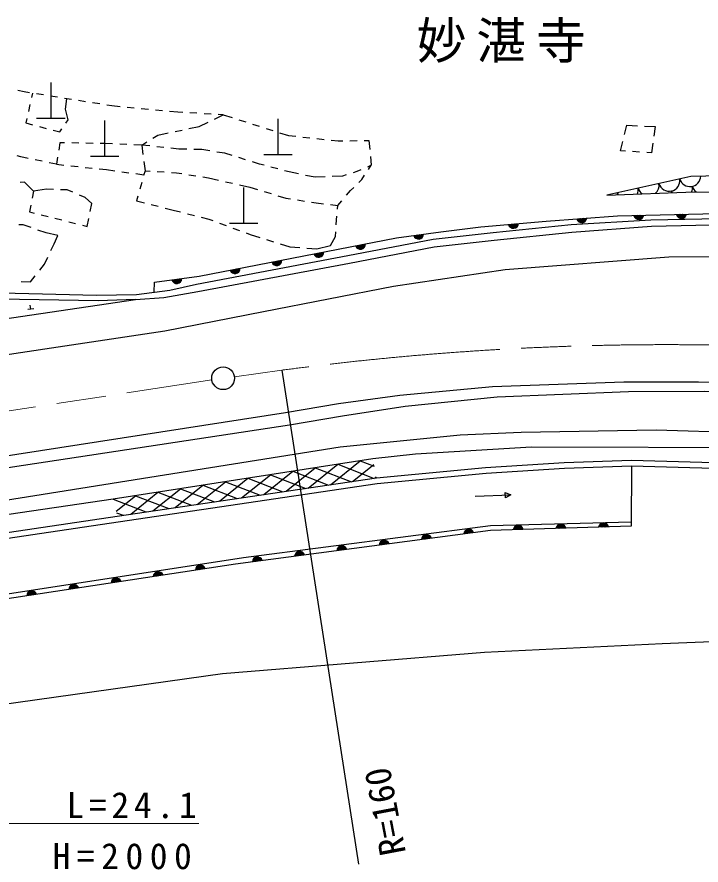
# Model space of a CAD drawing. Units: millimetres, scale not verified. Extents: x 40000 to 680000, y 20000 to 380000.
# Drawn here: x 255686 to 303807, y 272030 to 331664 of the extents above; entities that cross this region are included whole.
import ezdxf
from ezdxf.enums import TextEntityAlignment as Align

# ---------------------------------------------------------------- set-up
doc = ezdxf.new("R2010")
doc.units = ezdxf.units.MM
doc.header["$LTSCALE"] = 1000
doc.linetypes.add('CHAIN', pattern=[18.5, 12, -1.5, 3.5, -1.5])
for name, color, linetype, lineweight in [('M-BGD', 7, 'Continuous', 25), ('M-BMK', 2, 'CHAIN', 13), ('M-BMK-OTRS', 5, 'Continuous', 25), ('M-BMK-SRVR', 3, 'Continuous', 25), ('M-STR-HTXT', 7, 'Continuous', 13)]:
    doc.layers.add(name, color=color, linetype=linetype, lineweight=lineweight)
doc.layers.add('M-BMK-HTXT', color=7, linetype='Continuous')
doc.styles.add('ＭＳ ゴシック', font='')
doc.styles.get('ＭＳ ゴシック').set_extended_font_data('MS Gothic')

msp = doc.modelspace()

# ---------------------------------------------------------------- linework, layer by layer
at = {"layer": 'M-BGD'}
for p, q in [((258068, 327050), (258068, 324550)), ((256198, 326397), (255759, 326491)), ((256568, 326338), (256198, 326397)), ((256778, 326304), (256709, 325992)), ((257555, 326180), (257061, 326259)), ((258542, 326022), (258049, 326101)), ((259530, 325863), (259036, 325942)), ((259108, 325175), (259188, 325918)), ((260517, 325705), (260023, 325784)), ((261505, 325546), (261011, 325626)), ((256601, 325504), (256492, 325016)), ((259283, 324419), (259108, 325175)), ((262368, 325408), (261998, 325467)), ((262939, 325354), (262368, 325408)), ((263934, 325260), (263437, 325307)), ((264930, 325166), (264432, 325213)), ((265926, 325072), (265428, 325119)), ((266995, 324972), (266423, 325025)), ((256384, 324528), (256315, 324215)), ((257068, 324550), (259068, 324550)), ((259134, 324203), (259283, 324419)), ((267347, 324951), (266995, 324972)), ((268345, 324892), (267846, 324921)), ((269344, 324833), (268845, 324862)), ((269577, 324484), (270196, 324782)), ((270196, 324782), (269843, 324803)), ((270196, 324782), (270826, 324583)), ((271303, 324432), (271779, 324281)), ((274044, 324503), (274044, 322003)), ((256315, 324215), (256783, 324089)), ((257266, 323960), (257749, 323830)), ((261851, 324372), (261851, 321872)), ((267787, 323816), (268508, 323968)), ((268508, 323968), (269126, 324266)), ((272256, 324130), (272733, 323979)), ((273210, 323829), (273686, 323678)), ((298423, 323396), (298583, 324055)), ((298583, 324055), (299330, 324017)), ((299829, 323991), (300576, 323953)), ((300576, 323953), (300486, 323277)), ((258232, 323701), (258701, 323575)), ((258701, 323575), (258850, 323791)), ((265243, 323138), (265598, 323356)), ((265598, 323356), (266319, 323508)), ((266808, 323611), (267297, 323713)), ((274163, 323527), (274793, 323327)), ((274793, 323327), (275297, 323273)), ((275794, 323219), (276291, 323165)), ((258701, 322818), (258623, 322309)), ((259037, 322812), (258701, 322818)), ((260037, 322794), (259537, 322803)), ((261037, 322775), (260537, 322784)), ((261873, 322760), (261537, 322766)), ((262418, 322738), (261873, 322760)), ((263418, 322699), (262918, 322719)), ((264463, 322658), (263917, 322680)), ((264463, 322658), (264817, 322876)), ((265027, 322595), (264463, 322658)), ((264463, 322658), (264547, 322004)), ((276788, 323111), (277285, 323057)), ((277782, 323004), (278285, 322949)), ((278285, 322949), (278612, 322954)), ((279112, 322960), (279612, 322967)), ((280112, 322974), (280439, 322978)), ((280439, 322978), (280501, 322354)), ((298146, 322251), (298306, 322910)), ((300419, 322781), (300329, 322105)), ((266021, 322485), (265524, 322540)), ((267082, 322367), (266518, 322430)), ((267632, 322357), (267082, 322367)), ((268682, 322338), (268132, 322348)), ((269250, 322247), (268682, 322338)), ((270312, 322076), (269744, 322167)), ((270818, 321920), (270312, 322076)), ((298489, 322228), (298146, 322251)), ((299487, 322161), (298988, 322195)), ((300329, 322105), (299986, 322128)), ((255966, 321829), (255708, 321906)), ((256483, 321720), (255966, 321829)), ((257462, 321516), (256972, 321618)), ((258547, 321814), (258468, 321305)), ((260851, 321872), (262851, 321872)), ((264611, 321508), (264696, 320854)), ((271773, 321624), (271295, 321772)), ((272756, 321319), (272251, 321476)), ((273044, 322003), (275044, 322003)), ((280551, 321856), (280613, 321232)), ((258468, 321305), (257951, 321413)), ((258468, 321305), (258986, 321249)), ((259483, 321196), (259980, 321142)), ((260477, 321089), (260974, 321036)), ((261472, 320982), (261989, 320927)), ((261989, 320927), (262559, 320850)), ((264696, 320854), (264597, 320512)), ((264696, 320854), (265053, 320830)), ((273065, 321237), (272756, 321319)), ((274031, 320978), (273548, 321108)), ((274822, 320767), (274514, 320849)), ((279874, 320915), (279595, 320796)), ((280613, 321232), (280334, 321112)), ((280419, 320945), (280613, 321232)), ((263054, 320783), (263550, 320715)), ((264045, 320648), (264614, 320571)), ((265552, 320798), (266051, 320765)), ((266550, 320732), (266907, 320708)), ((266907, 320708), (267287, 320649)), ((267781, 320572), (268275, 320495)), ((268769, 320418), (269148, 320359)), ((269148, 320359), (269872, 320193)), ((275494, 320628), (274822, 320767)), ((276656, 320388), (275984, 320527)), ((277366, 320421), (276656, 320388)), ((278576, 320476), (277866, 320443)), ((278847, 320561), (278576, 320476)), ((279595, 320796), (279324, 320711)), ((279728, 320027), (279944, 320243)), ((279944, 320243), (280139, 320530)), ((256227, 320054), (255909, 320021)), ((256839, 319413), (256227, 320054)), ((264459, 320032), (264321, 319551)), ((270359, 320081), (270847, 319968)), ((271334, 319856), (272058, 319690)), ((271629, 319673), (271629, 317173)), ((272058, 319690), (272605, 319526)), ((279158, 319457), (279374, 319673)), ((256839, 319413), (256752, 318932)), ((257770, 319559), (256839, 319413)), ((258247, 319540), (257770, 319559)), ((259225, 319501), (258747, 319520)), ((259620, 319335), (259225, 319501)), ((260476, 318977), (260081, 319142)), ((264183, 319071), (264084, 318730)), ((273084, 319383), (273563, 319240)), ((274042, 319097), (274590, 318933)), ((278870, 319123), (279158, 319457)), ((260942, 318540), (260476, 318977)), ((260831, 317985), (260942, 318540)), ((264084, 318730), (264651, 318589)), ((265137, 318469), (265622, 318349)), ((274590, 318933), (274926, 318879)), ((275420, 318799), (275913, 318719)), ((276407, 318639), (276743, 318584)), ((276743, 318584), (277251, 318525)), ((277748, 318468), (278256, 318409)), ((278256, 318409), (278544, 318744)), ((256663, 318440), (256577, 317958)), ((256577, 317958), (256902, 317876)), ((266108, 318229), (266674, 318089)), ((266674, 318089), (267199, 317955)), ((278234, 318149), (278256, 318409)), ((257387, 317754), (257872, 317632)), ((258357, 317510), (258842, 317388)), ((259326, 317266), (259811, 317144)), ((260622, 316940), (260733, 317495)), ((267684, 317831), (268168, 317707)), ((268652, 317583), (269177, 317449)), ((269177, 317449), (269460, 317345)), ((278144, 317058), (278169, 317391)), ((278169, 317391), (278191, 317651)), ((256111, 317056), (255813, 317052)), ((256690, 316849), (256111, 317056)), ((257741, 316474), (257161, 316681)), ((260296, 317022), (260622, 316940)), ((269929, 317171), (270398, 316998)), ((270629, 317173), (272629, 317173)), ((270867, 316824), (271335, 316651)), ((258555, 316300), (257741, 316474)), ((258294, 315718), (258555, 316300)), ((271804, 316477), (272087, 316372)), ((272087, 316372), (272768, 316160)), ((277732, 315587), (278082, 316227)), ((278082, 316227), (278107, 316560)), ((258065, 315231), (258294, 315718)), ((273245, 316011), (273722, 315861)), ((274200, 315712), (274881, 315499)), ((274881, 315499), (275577, 315446)), ((276772, 315354), (277732, 315587)), ((276076, 315408), (276772, 315354)), ((257285, 313862), (257624, 314292)), ((257624, 314292), (257853, 314778)), ((256635, 313040), (256974, 313470)), ((255993, 313055), (256635, 313040)), ((265337, 312311), (265359, 313006)), ((256664, 311121), (256623, 311394)), ((256869, 311151), (256459, 311090)), ((280713, 300596), (262442, 297755)), ((274613, 298311), (276671, 299967)), ((276174, 298540), (278252, 300213)), ((276671, 299967), (279207, 298986)), ((277735, 298769), (279833, 300459)), ((278252, 300213), (280813, 299222)), ((279295, 298999), (280790, 300203)), ((279833, 300459), (280815, 300079)), ((298914, 300111), (298892, 295853)), ((271492, 297852), (273509, 299476)), ((273053, 298081), (275090, 299722)), ((273509, 299476), (275995, 298514)), ((275090, 299722), (277601, 298750)), ((268371, 297393), (270347, 298984)), ((269931, 297622), (271928, 299230)), ((270347, 298984), (272783, 298041)), ((271928, 299230), (274389, 298278)), ((280856, 299228), (280965, 299317)), ((263689, 296704), (265604, 298247)), ((265249, 296934), (267185, 298493)), ((265604, 298247), (267965, 297333)), ((266810, 297163), (268766, 298738)), ((267185, 298493), (269571, 297569)), ((268766, 298738), (271177, 297805)), ((290034, 298234), (290416, 298060)), ((290048, 297860), (290034, 298234)), ((262442, 297755), (243905, 295012)), ((262442, 297755), (264753, 296861)), ((262659, 296902), (264023, 298001)), ((264023, 298001), (266359, 297097)), ((287917, 297973), (290416, 298060)), ((290416, 298060), (290048, 297860)), ((262684, 296804), (263147, 296625))]:
    msp.add_line(p, q, dxfattribs=at)
for points in [[(312482, 320650), (303081, 320446), (297186, 319132)], [(212143, 307046), (231498, 309653), (248882, 312402), (261270, 312100), (264098, 312154), (266437, 312451), (268305, 312875), (278970, 314880), (284956, 316038), (289188, 316502), (294666, 317071), (300280, 317392), (308638, 317556), (324367, 317384), (333128, 317491), (346733, 317836), (356507, 317960), (361577, 318115), (367756, 318839), (374183, 319744), (377060, 320188), (377064, 319656)], [(297186, 319132), (303347, 319363), (310183, 319345), (313681, 319283)], [(265359, 313006), (268510, 313432), (282377, 316122), (285502, 316566), (288326, 316903), (292907, 317312), (297931, 317685), (312935, 318040), (317534, 317898), (322115, 317409)], [(264027, 311803), (266029, 311941), (268399, 312349), (279070, 314355), (285036, 315510), (289244, 315971), (294713, 316539), (300324, 316957), (308634, 317134), (324365, 316850), (333137, 316957), (346737, 317223), (356503, 317489), (361599, 317667)], [(327406, 314205), (318049, 313565), (317108, 313725), (312296, 314462), (308176, 314799), (301536, 314764), (290030, 313885), (282164, 312722), (273020, 310920), (266078, 309570), (258105, 308372), (245339, 306445), (219931, 302734), (208727, 301056), (185485, 297381), (183851, 297834), (182129, 298615), (180620, 299964), (179483, 301740), (178844, 303374), (178453, 305016), (177761, 306525), (176891, 307946), (175737, 309224)], [(264027, 311803), (261399, 311714), (248917, 311910), (231570, 309166), (212609, 306612)], [(209686, 303606), (221875, 305571), (250675, 309832), (264027, 311803)], [(72191, 272556), (78204, 273398), (95588, 276009), (108565, 277959), (114842, 278877), (132298, 281521), (143568, 283190), (152703, 284556), (155669, 285029), (197252, 291252), (218808, 294519), (224896, 295411), (274867, 302989), (278592, 303617), (283003, 304289), (289475, 304953), (298708, 305337), (304053, 305354), (307289, 305266), (315661, 304635), (319656, 304245), (324015, 303619), (326150, 303299)], [(332537, 299735), (318302, 301506), (311004, 302092), (306636, 302429), (300653, 302607), (291153, 302447), (286856, 302269), (278422, 301417), (252641, 297316), (227085, 293634), (221258, 292826)], [(317716, 300889), (312620, 301217), (308323, 301368), (291881, 301404), (283714, 300916), (280713, 300596)], [(228984, 291485), (232229, 291640), (244142, 293395), (262802, 296174), (281027, 298853), (288681, 299597), (294191, 299934), (298914, 300111), (307971, 299836), (317641, 299438), (333365, 296988)], [(229168, 291727), (232187, 291958), (244083, 293787), (262744, 296565), (280979, 299246), (288650, 299992), (294172, 300330), (298912, 300507), (307986, 300232), (317680, 299832), (333248, 297411)], [(298892, 295853), (289003, 295560), (271052, 293190), (236455, 287925), (229423, 287002), (228465, 287002), (227657, 287117), (227195, 287410), (225721, 288649), (223225, 290994)], [(298894, 296146), (289003, 295893), (271620, 293625), (236557, 288240), (229408, 287232), (228527, 287277), (227750, 287450), (227319, 287672), (226014, 288913), (223790, 291079)], [(331428, 285880), (314986, 288139), (301065, 287589), (288565, 286985), (270135, 285476), (249219, 282546), (233097, 279439), (228232, 278409), (213601, 275266), (207599, 273988), (189844, 268999), (170419, 264293), (158665, 261737), (142969, 258594), (138177, 257754)]]:
    msp.add_lwpolyline(points, dxfattribs=at)
for centre, radius, start, end in [((301567, 320161), 752, 196.51522, 8.61548), ((303031, 320488), 752, 196.51522, 357.96405), ((300103, 319835), 752, 310.00979, 8.61548), ((302451, 319641), 752, 337.6265, 8.61548), ((303915, 319968), 752, 196.51522, 233.62313), ((297174, 319182), 752, 358.26089, 8.61548), ((298639, 319509), 752, 196.51522, 207.52474), ((298639, 319509), 752, 336.76631, 8.61548), ((300103, 319835), 752, 196.51522, 234.28126), ((300987, 319315), 752, 359.04227, 8.61548), ((302451, 319641), 752, 196.51522, 206.66454), ((295415, 317552), 354, 193.04126, 355.44644), ((295415, 317552), 283, 195.2653, 353.2224), ((295415, 317552), 212, 199.01163, 349.47608), ((295415, 317552), 142, 206.72336, 341.76435), ((295415, 317552), 100, 217.04102, 331.44668), ((299434, 317774), 354, 190.15327, 352.55845), ((299434, 317774), 283, 192.37731, 350.33441), ((299434, 317774), 212, 196.12364, 346.58808), ((299434, 317774), 142, 203.83537, 338.87635), ((299434, 317774), 100, 214.15303, 328.55869), ((302433, 317845), 354, 190.15327, 352.55845), ((302433, 317845), 283, 192.37731, 350.33441), ((302433, 317845), 212, 196.12364, 346.58808), ((302433, 317845), 142, 203.83537, 338.87635), ((302433, 317845), 100, 214.15303, 328.55869), ((290611, 317162), 354, 193.89171, 356.29689), ((290611, 317162), 283, 196.11575, 354.07285), ((290611, 317162), 212, 199.86207, 350.32652), ((290611, 317162), 142, 207.5738, 342.61479), ((290611, 317162), 100, 217.89146, 332.29713), ((283932, 316398), 354, 196.88193, 359.28711), ((283932, 316398), 283, 199.10597, 357.06307), ((283932, 316398), 212, 202.8523, 353.31675), ((283932, 316398), 142, 210.56403, 345.60502), ((283932, 316398), 100, 220.88169, 335.28735), ((279851, 315687), 354, 199.77542, 2.1806), ((279851, 315687), 283, 201.99946, 359.95656), ((279851, 315687), 212, 205.74579, 356.21024), ((279851, 315687), 142, 213.45752, 348.49851), ((279851, 315687), 100, 223.77518, 338.18084), ((276906, 315116), 354, 199.77542, 2.1806), ((276906, 315116), 283, 201.99946, 359.95656), ((276906, 315116), 212, 205.74579, 356.21024), ((276906, 315116), 142, 213.45752, 348.49851), ((276906, 315116), 100, 223.77518, 338.18084), ((273961, 314545), 354, 199.77542, 2.1806), ((273961, 314545), 283, 201.99946, 359.95656), ((273961, 314545), 212, 205.74579, 356.21024), ((273961, 314545), 142, 213.45752, 348.49851), ((273961, 314545), 100, 223.77518, 338.18084), ((271016, 313973), 354, 199.77542, 2.1806), ((271016, 313973), 283, 201.99946, 359.95656), ((271016, 313973), 212, 205.74579, 356.21024), ((271016, 313973), 142, 213.45752, 348.49851), ((271016, 313973), 100, 223.77518, 338.18084), ((266927, 313273), 354, 196.49775, 358.90292), ((266927, 313273), 283, 198.72179, 356.67889), ((266927, 313273), 212, 202.46811, 352.93256), ((266927, 313273), 142, 210.17984, 345.22083), ((266927, 313273), 100, 220.4975, 334.90317), ((290950, 295563), 354, 10.49419, 172.89936), ((290950, 295563), 283, 12.71823, 170.67533), ((293949, 295652), 354, 10.49419, 172.89936), ((293949, 295652), 283, 12.71823, 170.67533), ((293949, 295652), 212, 16.46455, 166.929), ((293949, 295652), 142, 24.17628, 159.21727), ((296948, 295741), 354, 10.49419, 172.89936), ((296948, 295741), 283, 12.71823, 170.67533), ((296948, 295741), 212, 16.46455, 166.929), ((296948, 295741), 142, 24.17628, 159.21727), ((296948, 295741), 100, 34.49394, 148.89961), ((284495, 294910), 354, 16.31965, 178.72483), ((284495, 294910), 283, 18.54369, 176.50079), ((287470, 295303), 354, 16.31965, 178.72483), ((287470, 295303), 283, 18.54369, 176.50079), ((287470, 295303), 212, 22.29002, 172.75447), ((287470, 295303), 142, 30.00175, 165.04274), ((287470, 295303), 100, 40.31941, 154.72508), ((290950, 295563), 212, 16.46455, 166.929), ((290950, 295563), 142, 24.17628, 159.21727), ((290950, 295563), 100, 34.49394, 148.89961), ((293949, 295652), 100, 34.49394, 148.89961), ((281521, 294517), 354, 16.31965, 178.72483), ((281521, 294517), 283, 18.54369, 176.50079), ((281521, 294517), 212, 22.29002, 172.75447), ((281521, 294517), 142, 30.00175, 165.04274), ((281521, 294517), 100, 40.31941, 154.72508), ((284495, 294910), 212, 22.29002, 172.75447), ((284495, 294910), 142, 30.00175, 165.04274), ((284495, 294910), 100, 40.31941, 154.72508), ((275573, 293732), 354, 16.31965, 178.72483), ((275573, 293732), 283, 18.54369, 176.50079), ((278547, 294125), 354, 16.31965, 178.72483), ((278547, 294125), 283, 18.54369, 176.50079), ((278547, 294125), 212, 22.29002, 172.75447), ((278547, 294125), 142, 30.00175, 165.04274), ((278547, 294125), 100, 40.31941, 154.72508), ((272599, 293339), 354, 16.31965, 178.72483), ((272599, 293339), 283, 18.54369, 176.50079), ((272599, 293339), 212, 22.29002, 172.75447), ((272599, 293339), 142, 30.00175, 165.04274), ((272599, 293339), 100, 40.31941, 154.72508), ((275573, 293732), 212, 22.29002, 172.75447), ((275573, 293732), 142, 30.00175, 165.04274), ((275573, 293732), 100, 40.31941, 154.72508), ((268591, 292760), 354, 17.44964, 179.85482), ((268591, 292760), 283, 19.67368, 177.63078), ((268591, 292760), 212, 23.42001, 173.88445), ((268591, 292760), 142, 31.13174, 166.17272), ((268591, 292760), 100, 41.4494, 155.85506), ((262659, 291858), 354, 17.44964, 179.85482), ((265625, 292309), 354, 17.44964, 179.85482), ((265625, 292309), 283, 19.67368, 177.63078), ((265625, 292309), 212, 23.42001, 173.88445), ((265625, 292309), 142, 31.13174, 166.17272), ((265625, 292309), 100, 41.4494, 155.85506), ((259693, 291406), 354, 17.44964, 179.85482), ((259693, 291406), 283, 19.67368, 177.63078), ((259693, 291406), 212, 23.42001, 173.88445), ((262659, 291858), 283, 19.67368, 177.63078), ((262659, 291858), 212, 23.42001, 173.88445), ((262659, 291858), 142, 31.13174, 166.17272), ((262659, 291858), 100, 41.4494, 155.85506), ((256727, 290955), 354, 17.44964, 179.85482), ((256727, 290955), 283, 19.67368, 177.63078), ((256727, 290955), 212, 23.42001, 173.88445), ((256727, 290955), 142, 31.13174, 166.17272), ((256727, 290955), 100, 41.4494, 155.85506), ((259693, 291406), 142, 31.13174, 166.17272), ((259693, 291406), 100, 41.4494, 155.85506)]:
    msp.add_arc(centre, radius, start, end, dxfattribs=at)
at = {"layer": 'M-BMK'}
for p, q in [((270981, 306368), (274321, 306827)), ((171969, 291362), (269397, 306139))]:
    msp.add_line(p, q, dxfattribs=at)
msp.add_arc((301389, 103788), 204835, 82.9319, 97.59357, dxfattribs=at)
at = {"layer": 'M-BMK-OTRS'}
msp.add_line((224652, 296130), (274583, 303859), dxfattribs=at)
msp.add_lwpolyline([(274583, 303859), (278308, 304487), (282626, 305080), (289145, 305673), (298374, 306011), (303623, 306011), (306841, 305927), (315307, 305334), (319287, 304911), (323689, 304318), (325788, 304005)], dxfattribs=at)
at = {"layer": 'M-BMK-SRVR'}
msp.add_line((274321, 306827), (279713, 272081), dxfattribs=at)
msp.add_circle((270188, 306259), 800, dxfattribs=at)
at = {"layer": 'M-STR-HTXT'}
msp.add_line((243278, 274942), (268478, 274942), dxfattribs=at)

# ---------------------------------------------------------------- texts
at = {"layer": 'M-BMK-HTXT', "insert": (290100, 328437), "char_height": 2566, "attachment_point": 8, "style": 'ＭＳ ゴシック'}
msp.add_mtext('\\T1.2;妙湛寺', dxfattribs=at)
at = {"layer": 'M-BMK-SRVR', "style": 'ＭＳ ゴシック'}
msp.add_text('R=160', height=1833, rotation=100.795, dxfattribs=at).set_placement((282153, 272726), align=Align.MIDDLE_LEFT)
at = {"layer": 'M-STR-HTXT', "char_height": 1833, "attachment_point": 8, "style": 'ＭＳ ゴシック'}
for s, insert in [('\\T1.27;ボックス\u3000L=24.1', (255978, 275142)), ('\\T1.37;W=5000\u3000H=2000', (256482, 271713))]:
    msp.add_mtext(s, dxfattribs=dict(at, insert=insert))

doc.saveas('drawing.dxf')
